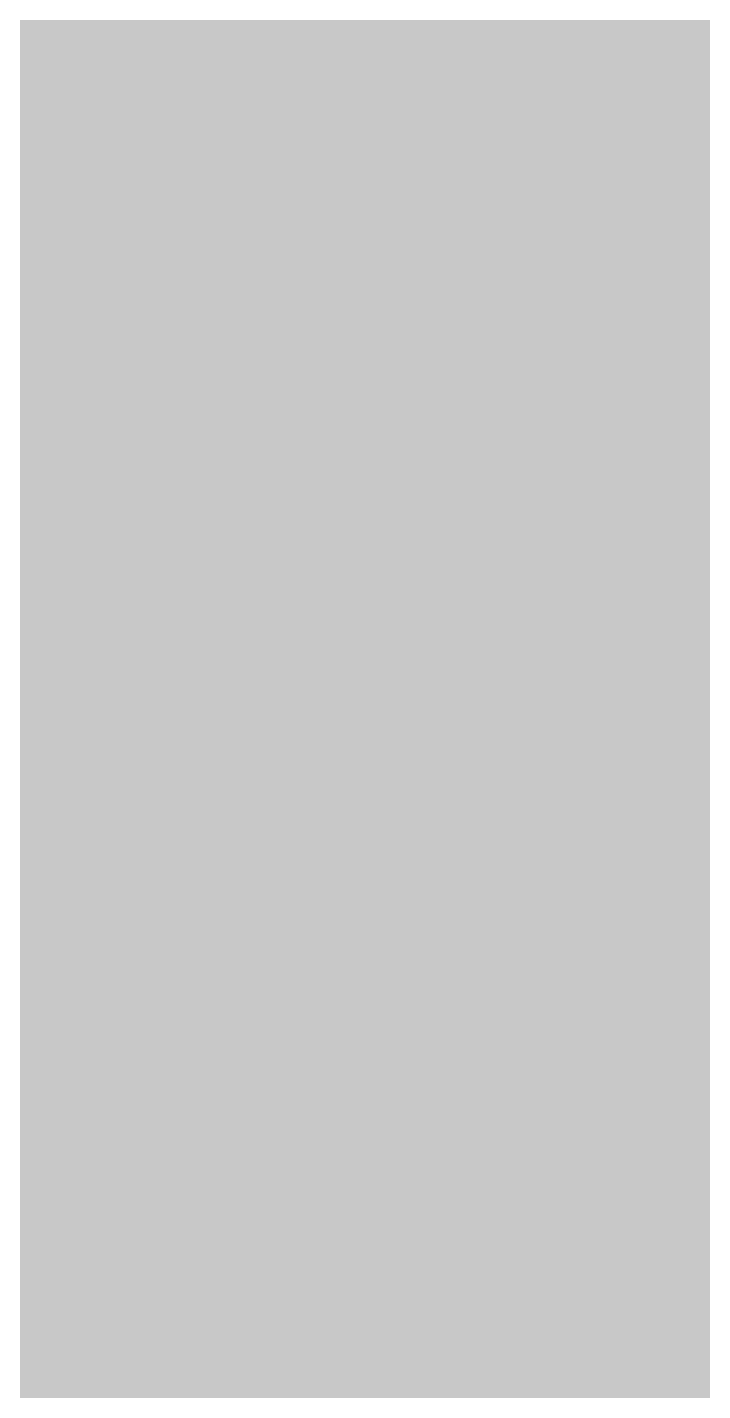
# Model space of a CAD drawing. Header units: millimetres. Extents: x 0 to 318, y 0 to 212.
# Drawn here: x 206 to 232.9, y 103.1 to 157.4 of the extents above; entities that cross this region are included whole.
import ezdxf

# ---------------------------------------------------------------- set-up
doc = ezdxf.new("R2010")
doc.units = ezdxf.units.MM

msp = doc.modelspace()

# ---------------------------------------------------------------- hatches: boundary and pattern name
for color, points in [(254, [(14.1633, 0.0536), (13.9878, 0.0533), (13.8125, 0.0559), (13.6373, 0.061), (13.462, 0.0686), (13.2893, 0.0787), (13.114, 0.0914), (12.9413, 0.1041), (12.7686, 0.1219), (12.5959, 0.1397), (12.4231, 0.16), (12.2504, 0.1829), (12.0777, 0.2057), (11.9075, 0.2337), (11.7373, 0.2616), (11.5672, 0.2921), (11.397, 0.3251), (11.2268, 0.3607), (11.0592, 0.3988), (10.8915, 0.4369), (10.7239, 0.4775), (10.5562, 0.5207), (10.3886, 0.5664), (10.2235, 0.6121), (10.0584, 0.6629), (9.8933, 0.7137), (9.7307, 0.7671), (9.5682, 0.8204), (9.4056, 0.8788), (9.2431, 0.9373), (9.083, 0.9982), (8.923, 1.0617), (8.763, 1.1252), (8.6055, 1.1938), (8.4455, 1.2624), (8.2906, 1.331), (8.1331, 1.4046), (7.9781, 1.4783), (7.8232, 1.5545), (7.6708, 1.6332), (7.5184, 1.7145), (7.366, 1.7958), (7.2161, 1.8796), (7.0663, 1.966), (6.919, 2.0523), (6.7716, 2.1438), (6.6243, 2.2352), (6.4795, 2.3266), (6.3348, 2.4232), (6.19, 2.5197), (6.0477, 2.6187), (5.908, 2.7178), (5.7683, 2.8194), (5.6286, 2.9235), (5.4915, 3.0302), (5.3543, 3.1369), (5.2197, 3.2461), (5.0851, 3.3579), (4.953, 3.4722), (4.8209, 3.5865), (4.6914, 3.7033), (4.5644, 3.8202), (4.4348, 3.9395), (4.3104, 4.0615), (4.1859, 4.1859), (4.0615, 4.3104), (3.9395, 4.4348), (3.8202, 4.5618), (3.7033, 4.6914), (3.5865, 4.8209), (3.4722, 4.953), (3.3579, 5.0851), (3.2487, 5.2197), (3.1369, 5.3543), (3.0302, 5.4915), (2.9235, 5.6286), (2.8194, 5.7683), (2.7178, 5.908), (2.6187, 6.0477), (2.5197, 6.19), (2.4232, 6.3348), (2.3266, 6.477), (2.2352, 6.6243), (2.1438, 6.7691), (2.0523, 6.9164), (1.966, 7.0663), (1.8796, 7.2161), (1.7958, 7.366), (1.7145, 7.5184), (1.6332, 7.6708), (1.5545, 7.8232), (1.4783, 7.9781), (1.4046, 8.1331), (1.331, 8.2906), (1.2598, 8.4455), (1.1913, 8.603), (1.1252, 8.763), (1.0592, 8.923), (0.9982, 9.083), (0.9373, 9.2431), (0.8763, 9.4056), (0.8204, 9.5682), (0.7645, 9.7307), (0.7112, 9.8933), (0.6604, 10.0584), (0.6121, 10.2235), (0.5639, 10.3911), (0.5207, 10.5562), (0.4775, 10.7239), (0.4343, 10.8915), (0.3962, 11.0592), (0.3607, 11.2268), (0.3251, 11.397), (0.2921, 11.5672), (0.2616, 11.7373), (0.2311, 11.9075), (0.2057, 12.0802), (0.1803, 12.2504), (0.1575, 12.4231), (0.1372, 12.5959), (0.1194, 12.7686), (0.1041, 12.9413), (0.0889, 13.1166), (0.0787, 13.2893), (0.0686, 13.4645), (0.061, 13.6373), (0.0559, 13.8125), (0.0508, 13.9878), (0.0508, 14.163), (0.0522, 197.6092), (0.0508, 197.7822), (0.0559, 197.9574), (0.061, 198.1327), (0.0686, 198.308), (0.0787, 198.4807), (0.0889, 198.6559), (0.1041, 198.8287), (0.1194, 199.0014), (0.1372, 199.1741), (0.1575, 199.3468), (0.1803, 199.5195), (0.2057, 199.6923), (0.2311, 199.8624), (0.2616, 200.0326), (0.2921, 200.2028), (0.3251, 200.373), (0.3607, 200.5432), (0.3962, 200.7108), (0.4343, 200.8784), (0.4775, 201.0461), (0.5207, 201.2137), (0.5639, 201.3814), (0.6121, 201.5465), (0.6604, 201.7116), (0.7112, 201.8767), (0.7645, 202.0392), (0.8204, 202.2018), (0.8763, 202.3643), (0.9373, 202.5269), (0.9982, 202.6869), (1.0592, 202.8469), (1.1252, 203.007), (1.1913, 203.1644), (1.2598, 203.3245), (1.331, 203.4794), (1.4046, 203.6369), (1.4783, 203.7918), (1.5545, 203.9468), (1.6332, 204.0992), (1.7145, 204.2516), (1.7958, 204.404), (1.8796, 204.5538), (1.966, 204.7037), (2.0523, 204.851), (2.1438, 204.9983), (2.2352, 205.1456), (2.3266, 205.2904), (2.4232, 205.4352), (2.5197, 205.58), (2.6187, 205.7222), (2.7178, 205.8619), (2.8194, 206.0016), (2.9235, 206.1413), (3.0302, 206.2785), (3.1369, 206.4156), (3.2487, 206.5503), (3.3579, 206.6849), (3.4722, 206.817), (3.5865, 206.949), (3.7033, 207.0786), (3.8202, 207.2056), (3.9395, 207.3351), (4.0615, 207.4596), (4.1859, 207.584), (4.3104, 207.7085), (4.4348, 207.8304), (4.5644, 207.9498), (4.6914, 208.0666), (4.8209, 208.1835), (4.953, 208.2978), (5.0851, 208.4121), (5.2197, 208.5213), (5.3543, 208.6331), (5.4915, 208.7397), (5.6286, 208.8464), (5.7683, 208.9506), (5.908, 209.0522), (6.0477, 209.1512), (6.19, 209.2503), (6.3348, 209.3468), (6.4795, 209.4433), (6.6243, 209.5348), (6.7716, 209.6262), (6.919, 209.7176), (7.0663, 209.804), (7.2161, 209.8904), (7.366, 209.9742), (7.5184, 210.0555), (7.6708, 210.1367), (7.8232, 210.2155), (7.9781, 210.2917), (8.1331, 210.3653), (8.2906, 210.439), (8.4455, 210.5101), (8.6055, 210.5787), (8.763, 210.6447), (8.923, 210.7108), (9.083, 210.7717), (9.2431, 210.8327), (9.4056, 210.8937), (9.5682, 210.9495), (9.7307, 211.0054), (9.8933, 211.0588), (10.0584, 211.1096), (10.2235, 211.1578), (10.3886, 211.2061), (10.5562, 211.2493), (10.7239, 211.2924), (10.8915, 211.3356), (11.0592, 211.3737), (11.2268, 211.4093), (11.397, 211.4448), (11.5672, 211.4779), (11.7373, 211.5083), (11.9075, 211.5388), (12.0777, 211.5642), (12.2504, 211.5896), (12.4231, 211.6125), (12.5959, 211.6328), (12.7686, 211.6506), (12.9413, 211.6658), (13.114, 211.6811), (13.2893, 211.6912), (13.462, 211.7014), (13.6373, 211.709), (13.8125, 211.7141), (13.9878, 211.7192), (14.163, 211.7192), (303.4411, 211.7203), (303.6164, 211.7192), (303.7891, 211.7141), (303.9643, 211.709), (304.1396, 211.7014), (304.3149, 211.6912), (304.4876, 211.6811), (304.6603, 211.6658), (304.8356, 211.6506), (305.0083, 211.6328), (305.181, 211.6125), (305.3512, 211.5896), (305.5239, 211.5642), (305.6941, 211.5388), (305.8668, 211.5083), (306.037, 211.4779), (306.2072, 211.4448), (306.3748, 211.4093), (306.545, 211.3737), (306.7126, 211.3356), (306.8803, 211.2924), (307.0479, 211.2493), (307.213, 211.2061), (307.3781, 211.1578), (307.5432, 211.1096), (307.7083, 211.0588), (307.8734, 211.0054), (308.036, 210.9495), (308.1985, 210.8937), (308.3611, 210.8327), (308.5211, 210.7717), (308.6811, 210.7108), (308.8411, 210.6447), (308.9986, 210.5787), (309.1561, 210.5101), (309.3136, 210.439), (309.4711, 210.3653), (309.626, 210.2917), (309.7784, 210.2155), (309.9333, 210.1367), (310.0857, 210.0555), (310.2381, 209.9742), (310.388, 209.8904), (310.5379, 209.804), (310.6852, 209.7176), (310.8325, 209.6262), (310.9798, 209.5348), (311.1246, 209.4433), (311.2694, 209.3468), (311.4116, 209.2503), (311.5539, 209.1512), (311.6961, 209.0522), (311.8358, 208.9506), (311.9755, 208.8464), (312.1127, 208.7397), (312.2473, 208.6331), (312.3844, 208.5213), (312.5165, 208.4121), (312.6511, 208.2978), (312.7807, 208.1835), (312.9128, 208.0666), (313.0398, 207.9498), (313.1668, 207.8304), (313.2938, 207.7085), (313.4182, 207.584), (313.5427, 207.4596), (313.6621, 207.3351), (313.784, 207.2056), (313.9008, 207.0786), (314.0177, 206.949), (314.132, 206.817), (314.2463, 206.6849), (314.3555, 206.5503), (314.4647, 206.4156), (314.5739, 206.2785), (314.6781, 206.1413), (314.7822, 206.0016), (314.8863, 205.8619), (314.9854, 205.7222), (315.0845, 205.58), (315.181, 205.4352), (315.275, 205.2904), (315.3689, 205.1456), (315.4604, 204.9983), (315.5493, 204.851), (315.6382, 204.7037), (315.7245, 204.5538), (315.8084, 204.404), (315.8896, 204.2516), (315.9684, 204.0992), (316.0471, 203.9468), (316.1233, 203.7918), (316.1995, 203.6369), (316.2706, 203.4794), (316.3418, 203.3245), (316.4103, 203.1644), (316.4764, 203.007), (316.5424, 202.8469), (316.6059, 202.6869), (316.6669, 202.5269), (316.7253, 202.3643), (316.7812, 202.2018), (316.8371, 202.0392), (316.8904, 201.8767), (316.9412, 201.7116), (316.9895, 201.5465), (317.0377, 201.3814), (317.0834, 201.2137), (317.1266, 201.0461), (317.1673, 200.8784), (317.2054, 200.7108), (317.2435, 200.5432), (317.2765, 200.373), (317.3095, 200.2028), (317.34, 200.0326), (317.3705, 199.8624), (317.3959, 199.6923), (317.4213, 199.5195), (317.4441, 199.3468), (317.4644, 199.1741), (317.4822, 199.0014), (317.4975, 198.8287), (317.5127, 198.6559), (317.5229, 198.4807), (317.533, 198.308), (317.5406, 198.1327), (317.5457, 197.9574), (317.5508, 197.7822), (317.5508, 197.6069), (317.5522, 14.1647), (317.5508, 13.9878), (317.5457, 13.8125), (317.5406, 13.6373), (317.533, 13.4645), (317.5229, 13.2893), (317.5127, 13.1166), (317.4975, 12.9413), (317.4822, 12.7686), (317.4644, 12.5959), (317.4441, 12.4231), (317.4213, 12.2504), (317.3959, 12.0802), (317.3705, 11.9075), (317.34, 11.7373), (317.3095, 11.5672), (317.2765, 11.397), (317.2435, 11.2268), (317.2054, 11.0592), (317.1673, 10.8915), (317.1266, 10.7239), (317.0834, 10.5562), (317.0377, 10.3911), (316.9895, 10.2235), (316.9412, 10.0584), (316.8904, 9.8933), (316.8371, 9.7307), (316.7812, 9.5682), (316.7253, 9.4056), (316.6669, 9.2431), (316.6059, 9.083), (316.5424, 8.923), (316.4764, 8.763), (316.4103, 8.603), (316.3418, 8.4455), (316.2706, 8.2906), (316.1995, 8.1331), (316.1233, 7.9781), (316.0471, 7.8232), (315.9684, 7.6708), (315.8896, 7.5184), (315.8084, 7.366), (315.7245, 7.2161), (315.6382, 7.0663), (315.5493, 6.9164), (315.4604, 6.7691), (315.3689, 6.6243), (315.275, 6.477), (315.181, 6.3348), (315.0845, 6.19), (314.9854, 6.0477), (314.8863, 5.908), (314.7822, 5.7683), (314.6781, 5.6286), (314.5739, 5.4915), (314.4647, 5.3543), (314.3555, 5.2197), (314.2463, 5.0851), (314.132, 4.953), (314.0177, 4.8209), (313.9008, 4.6914), (313.784, 4.5618), (313.6621, 4.4348), (313.5427, 4.3104), (313.4182, 4.1859), (313.2938, 4.0615), (313.1668, 3.9395), (313.0398, 3.8202), (312.9128, 3.7033), (312.7807, 3.5865), (312.6511, 3.4722), (312.5165, 3.3579), (312.3844, 3.2461), (312.2473, 3.1369), (312.1127, 3.0302), (311.9755, 2.9235), (311.8358, 2.8194), (311.6961, 2.7178), (311.5539, 2.6187), (311.4116, 2.5197), (311.2694, 2.4232), (311.1246, 2.3266), (310.9798, 2.2352), (310.8325, 2.1438), (310.6852, 2.0523), (310.5379, 1.966), (310.388, 1.8796), (310.2381, 1.7958), (310.0857, 1.7145), (309.9333, 1.6332), (309.7784, 1.5545), (309.626, 1.4783), (309.4711, 1.4046), (309.3136, 1.331), (309.1561, 1.2624), (308.9986, 1.1938), (308.8411, 1.1252), (308.6811, 1.0617), (308.5211, 0.9982), (308.3611, 0.9373), (308.1985, 0.8788), (308.036, 0.8204), (307.8734, 0.7671), (307.7083, 0.7137), (307.5432, 0.6629), (307.3781, 0.6121), (307.213, 0.5664), (307.0479, 0.5207), (306.8803, 0.4775), (306.7126, 0.4369), (306.545, 0.3988), (306.3748, 0.3607), (306.2072, 0.3251), (306.037, 0.2921), (305.8668, 0.2616), (305.6941, 0.2337), (305.5239, 0.2057), (305.3512, 0.1829), (305.181, 0.16), (305.0083, 0.1397), (304.8356, 0.1219), (304.6603, 0.1041), (304.4876, 0.0914), (304.3149, 0.0787), (304.1396, 0.0686), (303.9643, 0.061), (303.7891, 0.0559), (303.6164, 0.0533), (303.4411, 0.0533)]), (24, [(14.1633, 5.3453), (13.9344, 5.3467), (13.7084, 5.3543), (13.4849, 5.3696), (13.2613, 5.3899), (13.0378, 5.4153), (12.8194, 5.4458), (12.6009, 5.4813), (12.385, 5.522), (12.1717, 5.5702), (11.9583, 5.621), (11.7475, 5.6794), (11.5392, 5.7404), (11.3335, 5.8064), (11.1303, 5.8801), (10.9296, 5.9563), (10.729, 6.0376), (10.5334, 6.1239), (10.3378, 6.2128), (10.1473, 6.3094), (9.9593, 6.4084), (9.7714, 6.5126), (9.5885, 6.6218), (9.4082, 6.7335), (9.2304, 6.8504), (9.0576, 6.9698), (8.8849, 7.0968), (8.7173, 7.2238), (8.5522, 7.3584), (8.3896, 7.4955), (8.2321, 7.6352), (8.0772, 7.78), (7.9273, 7.9273), (7.7775, 8.0772), (7.6352, 8.2321), (7.493, 8.3922), (7.3558, 8.5522), (7.2238, 8.7173), (7.0942, 8.8875), (6.9698, 9.0576), (6.8504, 9.2329), (6.7335, 9.4107), (6.6192, 9.591), (6.5126, 9.7739), (6.4084, 9.9593), (6.3068, 10.1473), (6.2128, 10.3403), (6.1214, 10.5334), (6.035, 10.7315), (5.9538, 10.9296), (5.8776, 11.1303), (5.8064, 11.3335), (5.7404, 11.5418), (5.6769, 11.75), (5.621, 11.9583), (5.5677, 12.1717), (5.522, 12.385), (5.4813, 12.6009), (5.4432, 12.8194), (5.4127, 13.0404), (5.3873, 13.2613), (5.3696, 13.4849), (5.3543, 13.7084), (5.3467, 13.937), (5.3416, 14.163), (5.3439, 197.6092), (5.3467, 197.8355), (5.3543, 198.0616), (5.3696, 198.2851), (5.3873, 198.5086), (5.4127, 198.7321), (5.4432, 198.9506), (5.4813, 199.169), (5.522, 199.3849), (5.5677, 199.5983), (5.621, 199.8116), (5.6769, 200.0225), (5.7404, 200.2307), (5.8064, 200.4365), (5.8776, 200.6397), (5.9538, 200.8403), (6.035, 201.041), (6.1214, 201.2366), (6.2128, 201.4322), (6.3068, 201.6227), (6.4084, 201.8106), (6.5126, 201.9986), (6.6192, 202.1815), (6.7335, 202.3618), (6.8504, 202.5396), (6.9698, 202.7123), (7.0942, 202.885), (7.2238, 203.0527), (7.3558, 203.2178), (7.493, 203.3803), (7.6352, 203.5378), (7.7775, 203.6928), (7.9273, 203.8426), (8.0772, 203.9925), (8.2321, 204.1347), (8.3896, 204.277), (8.5522, 204.4141), (8.7173, 204.5462), (8.8849, 204.6757), (9.0576, 204.8002), (9.2304, 204.9196), (9.4082, 205.0364), (9.5885, 205.1507), (9.7714, 205.2574), (9.9593, 205.3615), (10.1473, 205.4631), (10.3378, 205.5571), (10.5334, 205.6486), (10.729, 205.7349), (10.9296, 205.8162), (11.1303, 205.8924), (11.3335, 205.9635), (11.5392, 206.0296), (11.7475, 206.0931), (11.9583, 206.1489), (12.1717, 206.2023), (12.385, 206.248), (12.6009, 206.2886), (12.8194, 206.3267), (13.0378, 206.3572), (13.2613, 206.3826), (13.4849, 206.4004), (13.7084, 206.4156), (13.9344, 206.4233), (14.163, 206.4283), (303.4411, 206.4286), (303.6672, 206.4233), (303.8932, 206.4156), (304.1193, 206.4004), (304.3428, 206.3826), (304.5638, 206.3572), (304.7822, 206.3267), (305.0007, 206.2886), (305.2166, 206.248), (305.4325, 206.2023), (305.6433, 206.1489), (305.8541, 206.0931), (306.0624, 206.0296), (306.2681, 205.9635), (306.4713, 205.8924), (306.6745, 205.8162), (306.8726, 205.7349), (307.0708, 205.6486), (307.2638, 205.5571), (307.4543, 205.4631), (307.6448, 205.3615), (307.8302, 205.2574), (308.0131, 205.1507), (308.1934, 205.0364), (308.3712, 204.9196), (308.5465, 204.8002), (308.7167, 204.6757), (308.8843, 204.5462), (309.0494, 204.4141), (309.212, 204.277), (309.3695, 204.1347), (309.5244, 203.9925), (309.6768, 203.8426), (309.8241, 203.6928), (309.9689, 203.5378), (310.1086, 203.3803), (310.2458, 203.2178), (310.3778, 203.0527), (310.5074, 202.885), (310.6318, 202.7123), (310.7538, 202.5396), (310.8706, 202.3618), (310.9824, 202.1815), (311.0916, 201.9986), (311.1957, 201.8106), (311.2948, 201.6227), (311.3888, 201.4322), (311.4802, 201.2366), (311.5666, 201.041), (311.6478, 200.8403), (311.724, 200.6397), (311.7952, 200.4365), (311.8637, 200.2307), (311.9247, 200.0225), (311.9806, 199.8116), (312.0339, 199.5983), (312.0796, 199.3849), (312.1203, 199.169), (312.1584, 198.9506), (312.1889, 198.7321), (312.2143, 198.5086), (312.2346, 198.2851), (312.2473, 198.0616), (312.2574, 197.8355), (312.26, 197.6069), (312.2605, 14.1647), (312.2574, 13.937), (312.2473, 13.7084), (312.2346, 13.4849), (312.2143, 13.2613), (312.1889, 13.0404), (312.1584, 12.8194), (312.1203, 12.6009), (312.0796, 12.385), (312.0339, 12.1717), (311.9806, 11.9583), (311.9247, 11.75), (311.8637, 11.5418), (311.7952, 11.3335), (311.724, 11.1303), (311.6478, 10.9296), (311.5666, 10.7315), (311.4802, 10.5334), (311.3888, 10.3403), (311.2948, 10.1473), (311.1957, 9.9593), (311.0916, 9.7739), (310.9824, 9.591), (310.8706, 9.4107), (310.7538, 9.2329), (310.6318, 9.0576), (310.5074, 8.8875), (310.3778, 8.7173), (310.2458, 8.5522), (310.1086, 8.3922), (309.9689, 8.2321), (309.8241, 8.0772), (309.6768, 7.9273), (309.5244, 7.78), (309.3695, 7.6352), (309.212, 7.4955), (309.0494, 7.3584), (308.8843, 7.2238), (308.7167, 7.0968), (308.5465, 6.9698), (308.3712, 6.8504), (308.1934, 6.7335), (308.0131, 6.6218), (307.8302, 6.5126), (307.6448, 6.4084), (307.4543, 6.3094), (307.2638, 6.2128), (307.0708, 6.1239), (306.8726, 6.0376), (306.6745, 5.9563), (306.4713, 5.8801), (306.2681, 5.8064), (306.0624, 5.7404), (305.8541, 5.6794), (305.6433, 5.621), (305.4325, 5.5702), (305.2166, 5.522), (305.0007, 5.4813), (304.7822, 5.4458), (304.5638, 5.4153), (304.3428, 5.3899), (304.1193, 5.3696), (303.8932, 5.3543), (303.6672, 5.3467), (303.4411, 5.3442)])]:
    msp.add_hatch(color=color).paths.add_polyline_path(points)
h = msp.add_hatch(color=254)
edge = h.paths.add_edge_path()
edge.add_line((208.2835, 121.6985), (208.2851, 121.1021))
edge.add_line((208.2851, 121.1021), (208.2927, 120.5205))
edge.add_line((208.2927, 120.5205), (208.3054, 119.954))
edge.add_line((208.3054, 119.954), (208.3232, 119.3978))
edge.add_line((208.3232, 119.3978), (208.3486, 118.8568))
edge.add_line((208.3486, 118.8568), (208.3765, 118.3284))
edge.add_line((208.3765, 118.3284), (208.4095, 117.8103))
edge.add_line((208.4095, 117.8103), (208.4476, 117.3074))
edge.add_line((208.4476, 117.3074), (208.4908, 116.8171))
edge.add_line((208.4908, 116.8171), (208.5416, 116.3371))
edge.add_line((208.5416, 116.3371), (208.595, 115.8697))
edge.add_line((208.595, 115.8697), (208.6534, 115.4151))
edge.add_line((208.6534, 115.4151), (208.7143, 114.9731))
edge.add_line((208.7143, 114.9731), (208.7829, 114.5413))
edge.add_line((208.7829, 114.5413), (208.8566, 114.1222))
edge.add_line((208.8566, 114.1222), (208.9328, 113.7158))
edge.add_line((208.9328, 113.7158), (209.0141, 113.3196))
edge.add_line((209.0141, 113.3196), (209.103, 112.9335))
edge.add_line((209.103, 112.9335), (209.1919, 112.5601))
edge.add_line((209.1919, 112.5601), (209.2884, 112.1994))
edge.add_line((209.2884, 112.1994), (209.3874, 111.8464))
edge.add_line((209.3874, 111.8464), (209.4941, 111.506))
edge.add_line((209.4941, 111.506), (209.6033, 111.1758))
edge.add_line((209.6033, 111.1758), (209.7151, 110.8558))
edge.add_line((209.7151, 110.8558), (209.8345, 110.5459))
edge.add_line((209.8345, 110.5459), (209.9564, 110.2487))
edge.add_line((209.9564, 110.2487), (210.0809, 109.9591))
edge.add_line((210.0809, 109.9591), (210.2129, 109.6797))
edge.add_line((210.2129, 109.6797), (210.3476, 109.4105))
edge.add_line((210.3476, 109.4105), (210.4847, 109.1514))
edge.add_line((210.4847, 109.1514), (210.627, 108.9025))
edge.add_line((210.627, 108.9025), (210.7743, 108.6637))
edge.add_line((210.7743, 108.6637), (210.9267, 108.4326))
edge.add_line((210.9267, 108.4326), (211.0816, 108.2116))
edge.add_line((211.0816, 108.2116), (211.2391, 107.9983))
edge.add_line((211.2391, 107.9983), (211.4017, 107.7976))
edge.add_line((211.4017, 107.7976), (211.5693, 107.602))
edge.add_line((211.5693, 107.602), (211.7395, 107.4166))
edge.add_line((211.7395, 107.4166), (211.9122, 107.2413))
edge.add_line((211.9122, 107.2413), (212.09, 107.0712))
edge.add_line((212.09, 107.0712), (212.2703, 106.9111))
edge.add_line((212.2703, 106.9111), (212.4558, 106.7613))
edge.add_line((212.4558, 106.7613), (212.6437, 106.6165))
edge.add_line((212.6437, 106.6165), (212.8368, 106.4819))
edge.add_line((212.8368, 106.4819), (213.0323, 106.3523))
edge.add_line((213.0323, 106.3523), (213.2305, 106.233))
edge.add_line((213.2305, 106.233), (213.4337, 106.1212))
edge.add_line((213.4337, 106.1212), (213.6394, 106.0171))
edge.add_line((213.6394, 106.0171), (213.8502, 105.918))
edge.add_line((213.8502, 105.918), (214.061, 105.8291))
edge.add_line((214.061, 105.8291), (214.2769, 105.7453))
edge.add_line((214.2769, 105.7453), (214.4979, 105.6691))
edge.add_line((214.4979, 105.6691), (214.7189, 105.6005))
edge.add_line((214.7189, 105.6005), (214.945, 105.537))
edge.add_line((214.945, 105.537), (215.1736, 105.4811))
edge.add_line((215.1736, 105.4811), (215.4047, 105.4303))
edge.add_line((215.4047, 105.4303), (215.6384, 105.3871))
edge.add_line((215.6384, 105.3871), (215.8771, 105.3516))
edge.add_line((215.8771, 105.3516), (216.1159, 105.3186))
edge.add_line((216.1159, 105.3186), (216.3597, 105.2932))
edge.add_line((216.3597, 105.2932), (216.6061, 105.2754))
edge.add_line((216.6061, 105.2754), (216.855, 105.2601))
edge.add_line((216.855, 105.2601), (217.1065, 105.2525))
edge.add_line((217.1065, 105.2525), (217.363, 105.25))
edge.add_line((217.363, 105.25), (217.551, 105.2525))
edge.add_line((217.551, 105.2525), (217.739, 105.2551))
edge.add_line((217.739, 105.2551), (217.9218, 105.2627))
edge.add_line((217.9218, 105.2627), (218.1022, 105.2728))
edge.add_line((218.1022, 105.2728), (218.2825, 105.283))
edge.add_line((218.2825, 105.283), (218.4578, 105.2982))
edge.add_line((218.4578, 105.2982), (218.6305, 105.3135))
edge.add_line((218.6305, 105.3135), (218.8007, 105.3338))
edge.add_line((218.8007, 105.3338), (218.9709, 105.3567))
edge.add_line((218.9709, 105.3567), (219.136, 105.3795))
edge.add_line((219.136, 105.3795), (219.2985, 105.4075))
edge.add_line((219.2985, 105.4075), (219.4611, 105.4354))
edge.add_line((219.4611, 105.4354), (219.6186, 105.4684))
edge.add_line((219.6186, 105.4684), (219.7735, 105.5014))
edge.add_line((219.7735, 105.5014), (219.9284, 105.537))
edge.add_line((219.9284, 105.537), (220.0783, 105.5751))
edge.add_line((220.0783, 105.5751), (220.2282, 105.6157))
edge.add_line((220.2282, 105.6157), (220.3755, 105.6589))
edge.add_line((220.3755, 105.6589), (220.5177, 105.7046))
edge.add_line((220.5177, 105.7046), (220.66, 105.7504))
edge.add_line((220.66, 105.7504), (220.7997, 105.8012))
edge.add_line((220.7997, 105.8012), (220.9368, 105.852))
edge.add_line((220.9368, 105.852), (221.0714, 105.9053))
edge.add_line((221.0714, 105.9053), (221.2061, 105.9612))
edge.add_line((221.2061, 105.9612), (221.3356, 106.0171))
edge.add_line((221.3356, 106.0171), (221.4626, 106.078))
edge.add_line((221.4626, 106.078), (221.5896, 106.139))
edge.add_line((221.5896, 106.139), (221.7141, 106.2025))
edge.add_line((221.7141, 106.2025), (221.836, 106.266))
edge.add_line((221.836, 106.266), (221.9554, 106.332))
edge.add_line((221.9554, 106.332), (222.0722, 106.4031))
edge.add_line((222.0722, 106.4031), (222.189, 106.4717))
edge.add_line((222.189, 106.4717), (222.3033, 106.5454))
edge.add_line((222.3033, 106.5454), (222.4151, 106.619))
edge.add_line((222.4151, 106.619), (222.5243, 106.6952))
edge.add_line((222.5243, 106.6952), (222.631, 106.7714))
edge.add_line((222.631, 106.7714), (222.7377, 106.8502))
edge.add_line((222.7377, 106.8502), (222.8393, 106.9315))
edge.add_line((222.8393, 106.9315), (222.9409, 107.0153))
edge.add_line((222.9409, 107.0153), (223.0425, 107.0991))
edge.add_line((223.0425, 107.0991), (223.139, 107.1829))
edge.add_line((223.139, 107.1829), (223.2355, 107.2693))
edge.add_line((223.2355, 107.2693), (223.3295, 107.3582))
edge.add_line((223.3295, 107.3582), (223.4235, 107.4496))
edge.add_line((223.4235, 107.4496), (223.5124, 107.5385))
edge.add_line((223.5124, 107.5385), (223.6013, 107.6325))
edge.add_line((223.6013, 107.6325), (223.6876, 107.7265))
edge.add_line((223.6876, 107.7265), (223.774, 107.8205))
edge.add_line((223.774, 107.8205), (223.8578, 107.9195))
edge.add_line((223.8578, 107.9195), (223.9391, 108.016))
edge.add_line((223.9391, 108.016), (224.0204, 108.1151))
edge.add_line((224.0204, 108.1151), (224.0991, 108.2167))
edge.add_line((224.0991, 108.2167), (224.1753, 108.3183))
edge.add_line((224.1753, 108.3183), (224.2515, 108.4199))
edge.add_line((224.2515, 108.4199), (224.3252, 108.524))
edge.add_line((224.3252, 108.524), (224.3963, 108.6282))
edge.add_line((224.3963, 108.6282), (224.4674, 108.7349))
edge.add_line((224.4674, 108.7349), (224.536, 108.8415))
edge.add_line((224.536, 108.8415), (224.6046, 108.9508))
edge.add_line((224.6046, 108.9508), (224.6706, 109.06))
edge.add_line((224.6706, 109.06), (224.7341, 109.1692))
edge.add_line((224.7341, 109.1692), (224.7976, 109.2784))
edge.add_line((224.7976, 109.2784), (224.8586, 109.3927))
edge.add_line((224.8586, 109.3927), (224.9195, 109.5045))
edge.add_line((224.9195, 109.5045), (225.9997, 105.8869))
edge.add_line((225.9997, 105.8869), (230.2538, 105.8869))
edge.add_line((230.2538, 105.8869), (230.2538, 150.337))
edge.add_line((230.2538, 150.337), (224.095, 150.337))
edge.add_line((224.095, 150.337), (224.095, 138.3975))
edge.add_line((224.095, 138.3975), (224.028, 138.43))
edge.add_line((224.028, 138.43), (223.962, 138.4605))
edge.add_line((223.962, 138.4605), (223.8959, 138.4935))
edge.add_line((223.8959, 138.4935), (223.8299, 138.524))
edge.add_line((223.8299, 138.524), (223.7638, 138.5545))
edge.add_line((223.7638, 138.5545), (223.6953, 138.5875))
edge.add_line((223.6953, 138.5875), (223.6292, 138.6154))
edge.add_line((223.6292, 138.6154), (223.5606, 138.6459))
edge.add_line((223.5606, 138.6459), (223.4921, 138.6764))
edge.add_line((223.4921, 138.6764), (223.426, 138.7043))
edge.add_line((223.426, 138.7043), (223.3574, 138.7323))
edge.add_line((223.3574, 138.7323), (223.2889, 138.7627))
edge.add_line((223.2889, 138.7627), (223.2203, 138.7907))
edge.add_line((223.2203, 138.7907), (223.1492, 138.8161))
edge.add_line((223.1492, 138.8161), (223.0806, 138.844))
edge.add_line((223.0806, 138.844), (223.012, 138.8694))
edge.add_line((223.012, 138.8694), (222.9409, 138.8974))
edge.add_line((222.9409, 138.8974), (222.8723, 138.9228))
edge.add_line((222.8723, 138.9228), (222.8012, 138.9482))
edge.add_line((222.8012, 138.9482), (222.7301, 138.971))
edge.add_line((222.7301, 138.971), (222.6589, 138.9964))
edge.add_line((222.6589, 138.9964), (222.5878, 139.0193))
edge.add_line((222.5878, 139.0193), (222.5167, 139.0421))
edge.add_line((222.5167, 139.0421), (222.4456, 139.065))
edge.add_line((222.4456, 139.065), (222.3745, 139.0879))
edge.add_line((222.3745, 139.0879), (222.3008, 139.1107))
edge.add_line((222.3008, 139.1107), (222.2297, 139.131))
edge.add_line((222.2297, 139.131), (222.156, 139.1514))
edge.add_line((222.156, 139.1514), (222.0824, 139.1717))
edge.add_line((222.0824, 139.1717), (222.0112, 139.192))
edge.add_line((222.0112, 139.192), (221.9376, 139.2123))
edge.add_line((221.9376, 139.2123), (221.8639, 139.2301))
edge.add_line((221.8639, 139.2301), (221.7903, 139.2479))
edge.add_line((221.7903, 139.2479), (221.7166, 139.2657))
edge.add_line((221.7166, 139.2657), (221.6404, 139.2834))
edge.add_line((221.6404, 139.2834), (221.5667, 139.3012))
edge.add_line((221.5667, 139.3012), (221.4931, 139.3165))
edge.add_line((221.4931, 139.3165), (221.4169, 139.3317))
edge.add_line((221.4169, 139.3317), (221.3432, 139.3469))
edge.add_line((221.3432, 139.3469), (221.267, 139.3622))
edge.add_line((221.267, 139.3622), (221.1908, 139.3774))
edge.add_line((221.1908, 139.3774), (221.1146, 139.3901))
edge.add_line((221.1146, 139.3901), (221.0384, 139.4028))
edge.add_line((221.0384, 139.4028), (220.9622, 139.4155))
edge.add_line((220.9622, 139.4155), (220.886, 139.4282))
edge.add_line((220.886, 139.4282), (220.8098, 139.4384))
edge.add_line((220.8098, 139.4384), (220.7336, 139.4485))
edge.add_line((220.7336, 139.4485), (220.6549, 139.4587))
edge.add_line((220.6549, 139.4587), (220.5787, 139.4689))
edge.add_line((220.5787, 139.4689), (220.4999, 139.479))
edge.add_line((220.4999, 139.479), (220.4237, 139.4866))
edge.add_line((220.4237, 139.4866), (220.345, 139.4943))
edge.add_line((220.345, 139.4943), (220.2663, 139.5019))
edge.add_line((220.2663, 139.5019), (220.1901, 139.507))
edge.add_line((220.1901, 139.507), (220.1113, 139.5146))
edge.add_line((220.1113, 139.5146), (220.0326, 139.5197))
edge.add_line((220.0326, 139.5197), (219.9538, 139.5247))
edge.add_line((219.9538, 139.5247), (219.8726, 139.5273))
edge.add_line((219.8726, 139.5273), (219.7938, 139.5324))
edge.add_line((219.7938, 139.5324), (219.7151, 139.5349))
edge.add_line((219.7151, 139.5349), (219.6338, 139.5374))
edge.add_line((219.6338, 139.5374), (219.5551, 139.5374))
edge.add_line((219.5551, 139.5374), (219.4738, 139.54))
edge.add_line((219.4738, 139.54), (219.395, 139.54))
edge.add_line((219.395, 139.54), (219.075, 139.5374))
edge.add_line((219.075, 139.5374), (218.76, 139.5247))
edge.add_line((218.76, 139.5247), (218.4476, 139.507))
edge.add_line((218.4476, 139.507), (218.1403, 139.4816))
edge.add_line((218.1403, 139.4816), (217.8355, 139.4485))
edge.add_line((217.8355, 139.4485), (217.5358, 139.4079))
edge.add_line((217.5358, 139.4079), (217.2411, 139.3596))
edge.add_line((217.2411, 139.3596), (216.949, 139.3038))
edge.add_line((216.949, 139.3038), (216.6595, 139.2403))
edge.add_line((216.6595, 139.2403), (216.3775, 139.1691))
edge.add_line((216.3775, 139.1691), (216.0981, 139.0904))
edge.add_line((216.0981, 139.0904), (215.8213, 139.004))
edge.add_line((215.8213, 139.004), (215.552, 138.9075))
edge.add_line((215.552, 138.9075), (215.2853, 138.8059))
edge.add_line((215.2853, 138.8059), (215.0237, 138.6942))
edge.add_line((215.0237, 138.6942), (214.7646, 138.5748))
edge.add_line((214.7646, 138.5748), (214.5106, 138.4452))
edge.add_line((214.5106, 138.4452), (214.2617, 138.3081))
edge.add_line((214.2617, 138.3081), (214.0179, 138.1633))
edge.add_line((214.0179, 138.1633), (213.7791, 138.0109))
edge.add_line((213.7791, 138.0109), (213.5429, 137.8483))
edge.add_line((213.5429, 137.8483), (213.3117, 137.6782))
edge.add_line((213.3117, 137.6782), (213.0857, 137.4978))
edge.add_line((213.0857, 137.4978), (212.8647, 137.3099))
edge.add_line((212.8647, 137.3099), (212.6488, 137.1117))
edge.add_line((212.6488, 137.1117), (212.4354, 136.906))
edge.add_line((212.4354, 136.906), (212.2297, 136.6901))
edge.add_line((212.2297, 136.6901), (212.0265, 136.4666))
edge.add_line((212.0265, 136.4666), (211.8284, 136.2329))
edge.add_line((211.8284, 136.2329), (211.6379, 135.9891))
edge.add_line((211.6379, 135.9891), (211.4499, 135.7376))
edge.add_line((211.4499, 135.7376), (211.267, 135.476))
edge.add_line((211.267, 135.476), (211.0892, 135.2042))
edge.add_line((211.0892, 135.2042), (210.9165, 134.9248))
edge.add_line((210.9165, 134.9248), (210.7489, 134.6352))
edge.add_line((210.7489, 134.6352), (210.5863, 134.333))
edge.add_line((210.5863, 134.333), (210.4288, 134.0231))
edge.add_line((210.4288, 134.0231), (210.279, 133.7056))
edge.add_line((210.279, 133.7056), (210.1317, 133.3754))
edge.add_line((210.1317, 133.3754), (209.9894, 133.035))
edge.add_line((209.9894, 133.035), (209.8548, 132.6845))
edge.add_line((209.8548, 132.6845), (209.7227, 132.3264))
edge.add_line((209.7227, 132.3264), (209.5983, 131.9555))
edge.add_line((209.5983, 131.9555), (209.4789, 131.5745))
edge.add_line((209.4789, 131.5745), (209.3646, 131.1859))
edge.add_line((209.3646, 131.1859), (209.2554, 130.7846))
edge.add_line((209.2554, 130.7846), (209.1512, 130.3731))
edge.add_line((209.1512, 130.3731), (209.0547, 129.9489))
edge.add_line((209.0547, 129.9489), (208.9633, 129.5171))
edge.add_line((208.9633, 129.5171), (208.8769, 129.0726))
edge.add_line((208.8769, 129.0726), (208.7956, 128.618))
edge.add_line((208.7956, 128.618), (208.7194, 128.1532))
edge.add_line((208.7194, 128.1532), (208.6508, 127.6782))
edge.add_line((208.6508, 127.6782), (208.5873, 127.1905))
edge.add_line((208.5873, 127.1905), (208.5289, 126.6927))
edge.add_line((208.5289, 126.6927), (208.4781, 126.1821))
edge.add_line((208.4781, 126.1821), (208.4324, 125.6614))
edge.add_line((208.4324, 125.6614), (208.3943, 125.1306))
edge.add_line((208.3943, 125.1306), (208.3587, 124.587))
edge.add_line((208.3587, 124.587), (208.3308, 124.0333))
edge.add_line((208.3308, 124.0333), (208.3105, 123.4669))
edge.add_line((208.3105, 123.4669), (208.2952, 122.8877))
edge.add_line((208.2952, 122.8877), (208.2851, 122.2985))
edge.add_line((208.2851, 122.2985), (208.2825, 121.6965))
edge = h.paths.add_edge_path(flags=16)
edge.add_line((219.2694, 110.3944), (219.108, 110.3935))
edge.add_line((219.108, 110.3935), (218.9531, 110.3986))
edge.add_line((218.9531, 110.3986), (218.8007, 110.4087))
edge.add_line((218.8007, 110.4087), (218.6508, 110.4189))
edge.add_line((218.6508, 110.4189), (218.5035, 110.4341))
edge.add_line((218.5035, 110.4341), (218.3613, 110.4544))
edge.add_line((218.3613, 110.4544), (218.2216, 110.4773))
edge.add_line((218.2216, 110.4773), (218.0844, 110.5027))
edge.add_line((218.0844, 110.5027), (217.9498, 110.5332))
edge.add_line((217.9498, 110.5332), (217.8202, 110.5662))
edge.add_line((217.8202, 110.5662), (217.6907, 110.6068))
edge.add_line((217.6907, 110.6068), (217.5662, 110.6475))
edge.add_line((217.5662, 110.6475), (217.4443, 110.6957))
edge.add_line((217.4443, 110.6957), (217.3249, 110.7465))
edge.add_line((217.3249, 110.7465), (217.2106, 110.8024))
edge.add_line((217.2106, 110.8024), (217.0963, 110.8634))
edge.add_line((217.0963, 110.8634), (216.9871, 110.9294))
edge.add_line((216.9871, 110.9294), (216.8804, 110.998))
edge.add_line((216.8804, 110.998), (216.7738, 111.0742))
edge.add_line((216.7738, 111.0742), (216.6722, 111.1529))
edge.add_line((216.6722, 111.1529), (216.5731, 111.2393))
edge.add_line((216.5731, 111.2393), (216.4791, 111.3282))
edge.add_line((216.4791, 111.3282), (216.3851, 111.4247))
edge.add_line((216.3851, 111.4247), (216.2937, 111.5263))
edge.add_line((216.2937, 111.5263), (216.2048, 111.6305))
edge.add_line((216.2048, 111.6305), (216.121, 111.7422))
edge.add_line((216.121, 111.7422), (216.0372, 111.8616))
edge.add_line((216.0372, 111.8616), (215.9584, 111.9835))
edge.add_line((215.9584, 111.9835), (215.8797, 112.1131))
edge.add_line((215.8797, 112.1131), (215.806, 112.2477))
edge.add_line((215.806, 112.2477), (215.7324, 112.3899))
edge.add_line((215.7324, 112.3899), (215.6638, 112.5372))
edge.add_line((215.6638, 112.5372), (215.5977, 112.6896))
edge.add_line((215.5977, 112.6896), (215.5317, 112.8497))
edge.add_line((215.5317, 112.8497), (215.4707, 113.0148))
edge.add_line((215.4707, 113.0148), (215.4098, 113.1875))
edge.add_line((215.4098, 113.1875), (215.3514, 113.3678))
edge.add_line((215.3514, 113.3678), (215.298, 113.5532))
edge.add_line((215.298, 113.5532), (215.2447, 113.7463))
edge.add_line((215.2447, 113.7463), (215.1939, 113.9469))
edge.add_line((215.1939, 113.9469), (215.1456, 114.1527))
edge.add_line((215.1456, 114.1527), (215.0999, 114.3686))
edge.add_line((215.0999, 114.3686), (215.0567, 114.5896))
edge.add_line((215.0567, 114.5896), (215.0161, 114.8156))
edge.add_line((215.0161, 114.8156), (214.978, 115.0518))
edge.add_line((214.978, 115.0518), (214.9399, 115.2957))
edge.add_line((214.9399, 115.2957), (214.9069, 115.5471))
edge.add_line((214.9069, 115.5471), (214.8738, 115.8062))
edge.add_line((214.8738, 115.8062), (214.8434, 116.0704))
edge.add_line((214.8434, 116.0704), (214.8154, 116.3447))
edge.add_line((214.8154, 116.3447), (214.79, 116.6266))
edge.add_line((214.79, 116.6266), (214.7672, 116.9162))
edge.add_line((214.7672, 116.9162), (214.7443, 117.2159))
edge.add_line((214.7443, 117.2159), (214.724, 117.5233))
edge.add_line((214.724, 117.5233), (214.7062, 117.8382))
edge.add_line((214.7062, 117.8382), (214.691, 118.1608))
edge.add_line((214.691, 118.1608), (214.6757, 118.491))
edge.add_line((214.6757, 118.491), (214.6656, 118.8314))
edge.add_line((214.6656, 118.8314), (214.6554, 119.1819))
edge.add_line((214.6554, 119.1819), (214.6478, 119.54))
edge.add_line((214.6478, 119.54), (214.6402, 119.9058))
edge.add_line((214.6402, 119.9058), (214.6351, 120.2817))
edge.add_line((214.6351, 120.2817), (214.6325, 120.6678))
edge.add_line((214.6325, 120.6678), (214.6325, 121.0615))
edge.add_line((214.6325, 121.0615), (214.6325, 121.5212))
edge.add_line((214.6325, 121.5212), (214.6351, 121.9708))
edge.add_line((214.6351, 121.9708), (214.6402, 122.4128))
edge.add_line((214.6402, 122.4128), (214.6452, 122.8446))
edge.add_line((214.6452, 122.8446), (214.6554, 123.2662))
edge.add_line((214.6554, 123.2662), (214.6656, 123.6802))
edge.add_line((214.6656, 123.6802), (214.6757, 124.0841))
edge.add_line((214.6757, 124.0841), (214.691, 124.4778))
edge.add_line((214.691, 124.4778), (214.7062, 124.8639))
edge.add_line((214.7062, 124.8639), (214.7265, 125.2423))
edge.add_line((214.7265, 125.2423), (214.7468, 125.6106))
edge.add_line((214.7468, 125.6106), (214.7697, 125.9713))
edge.add_line((214.7697, 125.9713), (214.7951, 126.3218))
edge.add_line((214.7951, 126.3218), (214.823, 126.6647))
edge.add_line((214.823, 126.6647), (214.8535, 126.9975))
edge.add_line((214.8535, 126.9975), (214.884, 127.3251))
edge.add_line((214.884, 127.3251), (214.9196, 127.6426))
edge.add_line((214.9196, 127.6426), (214.9577, 127.95))
edge.add_line((214.9577, 127.95), (214.9983, 128.2522))
edge.add_line((214.9983, 128.2522), (215.0415, 128.5443))
edge.add_line((215.0415, 128.5443), (215.0897, 128.8288))
edge.add_line((215.0897, 128.8288), (215.138, 129.1057))
edge.add_line((215.138, 129.1057), (215.1888, 129.3724))
edge.add_line((215.1888, 129.3724), (215.2447, 129.634))
edge.add_line((215.2447, 129.634), (215.3031, 129.888))
edge.add_line((215.3031, 129.888), (215.3641, 130.1318))
edge.add_line((215.3641, 130.1318), (215.4276, 130.3706))
edge.add_line((215.4276, 130.3706), (215.4961, 130.5992))
edge.add_line((215.4961, 130.5992), (215.5673, 130.8227))
edge.add_line((215.5673, 130.8227), (215.6409, 131.0361))
edge.add_line((215.6409, 131.0361), (215.7171, 131.2443))
edge.add_line((215.7171, 131.2443), (215.7984, 131.445))
edge.add_line((215.7984, 131.445), (215.8822, 131.638))
edge.add_line((215.8822, 131.638), (215.9711, 131.8235))
edge.add_line((215.9711, 131.8235), (216.0626, 132.0013))
edge.add_line((216.0626, 132.0013), (216.1565, 132.1714))
edge.add_line((216.1565, 132.1714), (216.2556, 132.3365))
edge.add_line((216.2556, 132.3365), (216.3597, 132.494))
edge.add_line((216.3597, 132.494), (216.4664, 132.6464))
edge.add_line((216.4664, 132.6464), (216.5756, 132.7887))
edge.add_line((216.5756, 132.7887), (216.6899, 132.9258))
edge.add_line((216.6899, 132.9258), (216.8093, 133.0579))
edge.add_line((216.8093, 133.0579), (216.9312, 133.1824))
edge.add_line((216.9312, 133.1824), (217.0582, 133.2992))
edge.add_line((217.0582, 133.2992), (217.1878, 133.411))
edge.add_line((217.1878, 133.411), (217.3224, 133.5151))
edge.add_line((217.3224, 133.5151), (217.4621, 133.6142))
edge.add_line((217.4621, 133.6142), (217.6043, 133.7056))
edge.add_line((217.6043, 133.7056), (217.7542, 133.792))
edge.add_line((217.7542, 133.792), (217.9066, 133.8732))
edge.add_line((217.9066, 133.8732), (218.0615, 133.9469))
edge.add_line((218.0615, 133.9469), (218.2241, 134.0155))
edge.add_line((218.2241, 134.0155), (218.3892, 134.079))
edge.add_line((218.3892, 134.079), (218.5594, 134.1349))
edge.add_line((218.5594, 134.1349), (218.7346, 134.1857))
edge.add_line((218.7346, 134.1857), (218.915, 134.2314))
edge.add_line((218.915, 134.2314), (219.1004, 134.2695))
edge.add_line((219.1004, 134.2695), (219.2909, 134.305))
edge.add_line((219.2909, 134.305), (219.4865, 134.333))
edge.add_line((219.4865, 134.333), (219.6871, 134.3558))
edge.add_line((219.6871, 134.3558), (219.8903, 134.3736))
edge.add_line((219.8903, 134.3736), (220.1012, 134.3863))
edge.add_line((220.1012, 134.3863), (220.3171, 134.3939))
edge.add_line((220.3171, 134.3939), (220.538, 134.3965))
edge.add_line((220.538, 134.3965), (220.5914, 134.3965))
edge.add_line((220.5914, 134.3965), (220.6447, 134.3965))
edge.add_line((220.6447, 134.3965), (220.6981, 134.3965))
edge.add_line((220.6981, 134.3965), (220.7514, 134.3939))
edge.add_line((220.7514, 134.3939), (220.8073, 134.3939))
edge.add_line((220.8073, 134.3939), (220.8606, 134.3914))
edge.add_line((220.8606, 134.3914), (220.914, 134.3914))
edge.add_line((220.914, 134.3914), (220.9698, 134.3889))
edge.add_line((220.9698, 134.3889), (221.0232, 134.3863))
edge.add_line((221.0232, 134.3863), (221.0765, 134.3838))
edge.add_line((221.0765, 134.3838), (221.1324, 134.3812))
edge.add_line((221.1324, 134.3812), (221.1857, 134.3762))
edge.add_line((221.1857, 134.3762), (221.2416, 134.3736))
edge.add_line((221.2416, 134.3736), (221.295, 134.3711))
edge.add_line((221.295, 134.3711), (221.3508, 134.366))
edge.add_line((221.3508, 134.366), (221.4067, 134.3635))
edge.add_line((221.4067, 134.3635), (221.4601, 134.3584))
edge.add_line((221.4601, 134.3584), (221.5159, 134.3533))
edge.add_line((221.5159, 134.3533), (221.5718, 134.3482))
edge.add_line((221.5718, 134.3482), (221.6252, 134.3431))
edge.add_line((221.6252, 134.3431), (221.681, 134.3381))
edge.add_line((221.681, 134.3381), (221.7369, 134.333))
edge.add_line((221.7369, 134.333), (221.7928, 134.3254))
edge.add_line((221.7928, 134.3254), (221.8461, 134.3203))
edge.add_line((221.8461, 134.3203), (221.902, 134.3127))
edge.add_line((221.902, 134.3127), (221.9579, 134.3076))
edge.add_line((221.9579, 134.3076), (222.0138, 134.3))
edge.add_line((222.0138, 134.3), (222.0697, 134.2923))
edge.add_line((222.0697, 134.2923), (222.1255, 134.2847))
edge.add_line((222.1255, 134.2847), (222.1814, 134.2771))
edge.add_line((222.1814, 134.2771), (222.2373, 134.2695))
edge.add_line((222.2373, 134.2695), (222.2906, 134.2619))
edge.add_line((222.2906, 134.2619), (222.3465, 134.2542))
edge.add_line((222.3465, 134.2542), (222.4024, 134.2441))
edge.add_line((222.4024, 134.2441), (222.4583, 134.2365))
edge.add_line((222.4583, 134.2365), (222.5167, 134.2263))
edge.add_line((222.5167, 134.2263), (222.5726, 134.2187))
edge.add_line((222.5726, 134.2187), (222.6285, 134.2085))
edge.add_line((222.6285, 134.2085), (222.6843, 134.1984))
edge.add_line((222.6843, 134.1984), (222.7402, 134.1882))
edge.add_line((222.7402, 134.1882), (222.7961, 134.178))
edge.add_line((222.7961, 134.178), (222.852, 134.1679))
edge.add_line((222.852, 134.1679), (222.9079, 134.1577))
edge.add_line((222.9079, 134.1577), (222.9637, 134.1476))
edge.add_line((222.9637, 134.1476), (223.0196, 134.1349))
edge.add_line((223.0196, 134.1349), (223.078, 134.1247))
edge.add_line((223.078, 134.1247), (223.1339, 134.1145))
edge.add_line((223.1339, 134.1145), (223.1898, 134.1018))
edge.add_line((223.1898, 134.1018), (223.2457, 134.0891))
edge.add_line((223.2457, 134.0891), (223.3016, 134.079))
edge.add_line((223.3016, 134.079), (223.36, 134.0663))
edge.add_line((223.36, 134.0663), (223.4159, 134.0536))
edge.add_line((223.4159, 134.0536), (223.4717, 134.0409))
edge.add_line((223.4717, 134.0409), (223.5276, 134.0282))
edge.add_line((223.5276, 134.0282), (223.586, 134.0155))
edge.add_line((223.586, 134.0155), (223.6419, 134.0002))
edge.add_line((223.6419, 134.0002), (223.6978, 133.9875))
edge.add_line((223.6978, 133.9875), (223.7537, 133.9748))
edge.add_line((223.7537, 133.9748), (223.8121, 133.9596))
edge.add_line((223.8121, 133.9596), (223.868, 133.9469))
edge.add_line((223.868, 133.9469), (223.9239, 133.9317))
edge.add_line((223.9239, 133.9317), (223.9797, 133.919))
edge.add_line((223.9797, 133.919), (224.0382, 133.9037))
edge.add_line((224.0382, 133.9037), (224.094, 133.8885))
edge.add_line((224.094, 133.8885), (224.095, 116.6809))
edge.add_line((224.095, 116.6809), (224.0915, 116.5327))
edge.add_line((224.0915, 116.5327), (224.089, 116.3879))
edge.add_line((224.089, 116.3879), (224.0839, 116.2431))
edge.add_line((224.0839, 116.2431), (224.0763, 116.0958))
edge.add_line((224.0763, 116.0958), (224.0636, 115.951))
edge.add_line((224.0636, 115.951), (224.0509, 115.8062))
edge.add_line((224.0509, 115.8062), (224.0356, 115.6614))
edge.add_line((224.0356, 115.6614), (224.0204, 115.5167))
edge.add_line((224.0204, 115.5167), (224.0001, 115.3719))
edge.add_line((224.0001, 115.3719), (223.9772, 115.2296))
edge.add_line((223.9772, 115.2296), (223.9518, 115.0849))
edge.add_line((223.9518, 115.0849), (223.9264, 114.9452))
edge.add_line((223.9264, 114.9452), (223.8959, 114.8029))
edge.add_line((223.8959, 114.8029), (223.8654, 114.6632))
edge.add_line((223.8654, 114.6632), (223.8324, 114.5235))
edge.add_line((223.8324, 114.5235), (223.7943, 114.3838))
edge.add_line((223.7943, 114.3838), (223.7562, 114.2467))
edge.add_line((223.7562, 114.2467), (223.7156, 114.112))
edge.add_line((223.7156, 114.112), (223.6724, 113.9774))
edge.add_line((223.6724, 113.9774), (223.6267, 113.8428))
edge.add_line((223.6267, 113.8428), (223.5784, 113.7107))
edge.add_line((223.5784, 113.7107), (223.5276, 113.5812))
edge.add_line((223.5276, 113.5812), (223.4768, 113.4516))
edge.add_line((223.4768, 113.4516), (223.4209, 113.3221))
edge.add_line((223.4209, 113.3221), (223.3625, 113.1976))
edge.add_line((223.3625, 113.1976), (223.3041, 113.0732))
edge.add_line((223.3041, 113.0732), (223.2406, 112.9513))
edge.add_line((223.2406, 112.9513), (223.1771, 112.8293))
edge.add_line((223.1771, 112.8293), (223.1111, 112.7125))
edge.add_line((223.1111, 112.7125), (223.0399, 112.5957))
edge.add_line((223.0399, 112.5957), (222.9688, 112.4814))
edge.add_line((222.9688, 112.4814), (222.8952, 112.3696))
edge.add_line((222.8952, 112.3696), (222.819, 112.2604))
edge.add_line((222.819, 112.2604), (222.7402, 112.1537))
edge.add_line((222.7402, 112.1537), (222.6589, 112.047))
edge.add_line((222.6589, 112.047), (222.5751, 111.9454))
edge.add_line((222.5751, 111.9454), (222.4888, 111.8464))
edge.add_line((222.4888, 111.8464), (222.4024, 111.7473))
edge.add_line((222.4024, 111.7473), (222.311, 111.6533))
edge.add_line((222.311, 111.6533), (222.217, 111.5619))
edge.add_line((222.217, 111.5619), (222.123, 111.473))
edge.add_line((222.123, 111.473), (222.0239, 111.3866))
edge.add_line((222.0239, 111.3866), (221.9249, 111.3053))
edge.add_line((221.9249, 111.3053), (221.8233, 111.2241))
edge.add_line((221.8233, 111.2241), (221.7166, 111.1479))
edge.add_line((221.7166, 111.1479), (221.6099, 111.0742))
edge.add_line((221.6099, 111.0742), (221.5007, 111.0056))
edge.add_line((221.5007, 111.0056), (221.3889, 110.937))
edge.add_line((221.3889, 110.937), (221.2746, 110.8735))
edge.add_line((221.2746, 110.8735), (221.1578, 110.8151))
edge.add_line((221.1578, 110.8151), (221.0384, 110.7592))
edge.add_line((221.0384, 110.7592), (220.9165, 110.7059))
edge.add_line((220.9165, 110.7059), (220.792, 110.6576))
edge.add_line((220.792, 110.6576), (220.665, 110.6145))
edge.add_line((220.665, 110.6145), (220.5355, 110.5713))
edge.add_line((220.5355, 110.5713), (220.406, 110.5357))
edge.add_line((220.406, 110.5357), (220.2713, 110.5027))
edge.add_line((220.2713, 110.5027), (220.1342, 110.4748))
edge.add_line((220.1342, 110.4748), (219.997, 110.4494))
edge.add_line((219.997, 110.4494), (219.8548, 110.429))
edge.add_line((219.8548, 110.429), (219.7125, 110.4138))
edge.add_line((219.7125, 110.4138), (219.5678, 110.4011))
edge.add_line((219.5678, 110.4011), (219.4179, 110.396))
edge.add_line((219.4179, 110.396), (219.268, 110.3935))

doc.saveas('drawing.dxf')
